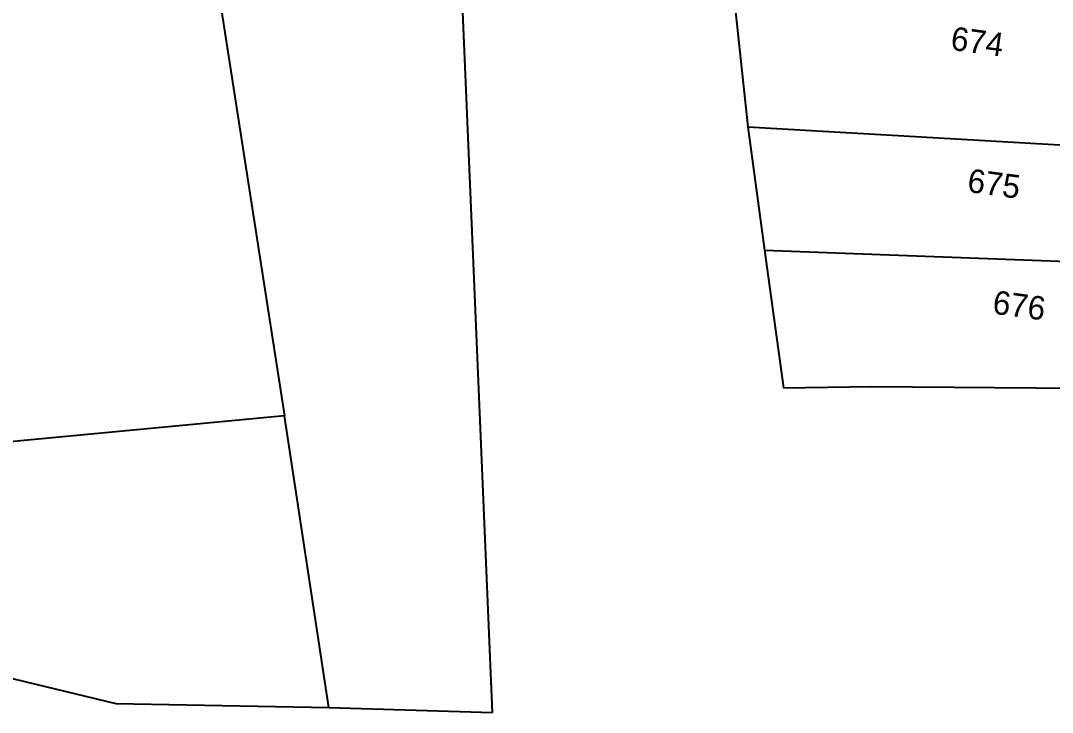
# Model space of a CAD drawing. Header units: metres. Extents: x 291974 to 293244, y 2020596 to 2023640.
# Drawn here: x 292752 to 292909.8, y 2021691 to 2021796.8 of the extents above; entities that cross this region are included whole.
import ezdxf
from ezdxf.enums import TextEntityAlignment as Align

# ---------------------------------------------------------------- set-up
doc = ezdxf.new("R2010")
doc.units = ezdxf.units.M
doc.header["$MEASUREMENT"] = 0
doc.layers.add('POLY_PARCEL', color=6, linetype='Continuous')
doc.layers.add('TEXT_PARCEL', color=7, linetype='Continuous')
doc.styles.add('TEXT_MAP', font='')
doc.styles.get('TEXT_MAP').set_extended_font_data('Kruti Dev 050')

msp = doc.modelspace()

# ---------------------------------------------------------------- linework, layer by layer
at = {"layer": 'POLY_PARCEL'}
for p, q in [((292776.96, 2021835.4), (292792.33, 2021736.33)), ((292821.01, 2021765.77), (292818.19, 2021831.83)), ((292860.78, 2021803.34), (292863.22, 2021780.52)), ((292863.22, 2021780.52), (292927.38, 2021776.81)), ((292863.22, 2021780.52), (292865.75, 2021761.65)), ((292824.17, 2021691.02), (292821.01, 2021765.77)), ((292865.75, 2021761.65), (292931.85, 2021759.23)), ((292865.75, 2021761.65), (292868.67, 2021740.64)), ((292868.67, 2021740.64), (292882.16, 2021740.81)), ((292882.16, 2021740.81), (292936.63, 2021740.4)), ((292792.33, 2021736.33), (292736.45, 2021731.07)), ((292799.11, 2021691.75), (292792.33, 2021736.33)), ((292749.66, 2021696.43), (292766.54, 2021692.39)), ((292766.54, 2021692.39), (292799.11, 2021691.75)), ((292799.11, 2021691.75), (292824.17, 2021691.02))]:
    msp.add_line(p, q, dxfattribs=at)

# ---------------------------------------------------------------- texts
at = {"layer": 'TEXT_PARCEL', "style": 'TEXT_MAP'}
for s, p in [('674', (292898.34, 2021793.57)), ('675', (292900.89, 2021771.84)), ('676', (292904.75, 2021753.24))]:
    msp.add_text(s, height=3.6, rotation=352.3236, dxfattribs=at).set_placement(p, align=Align.MIDDLE)

doc.saveas('drawing.dxf')
